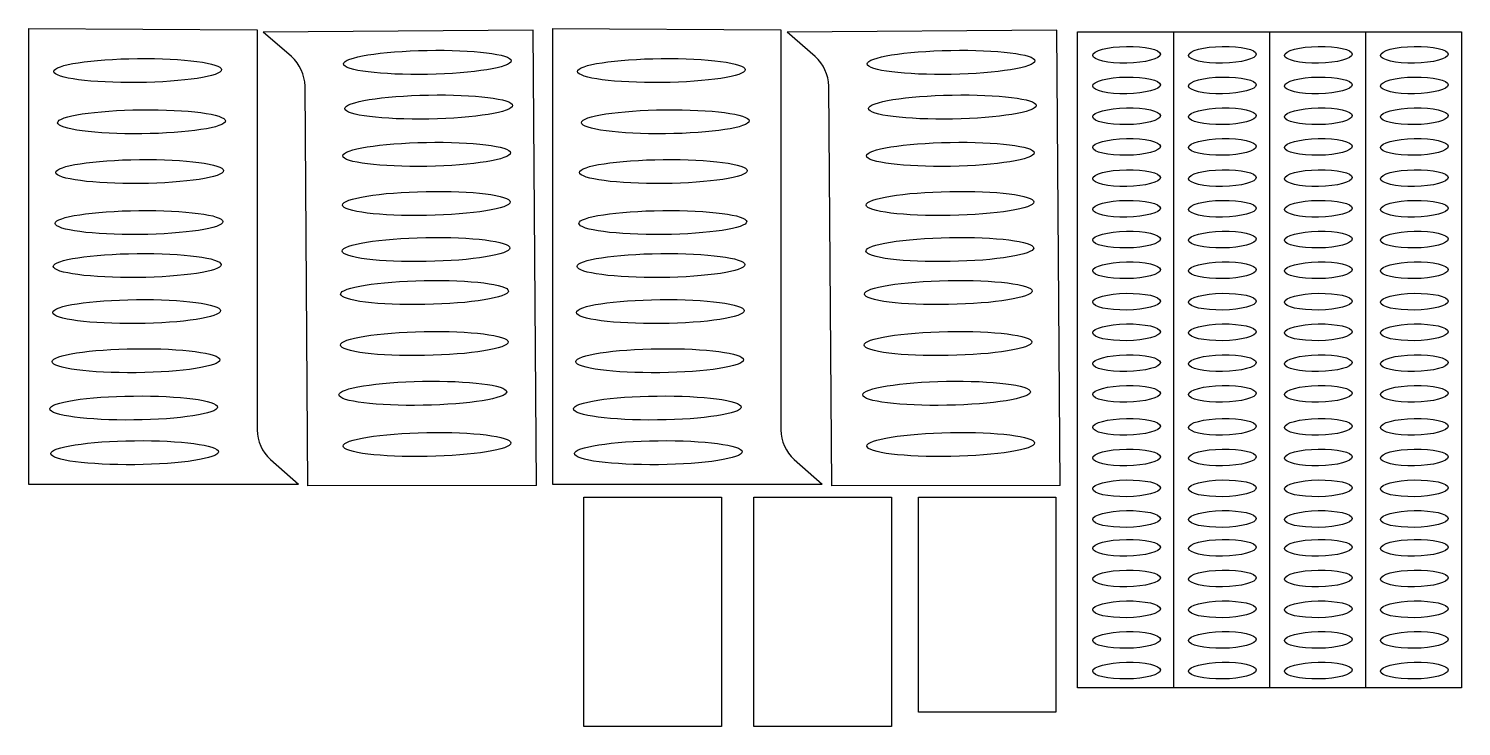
# Model space of a CAD drawing. Header units: millimetres. Extents: x 477 to 977, y 289 to 532.
import ezdxf

# ---------------------------------------------------------------- set-up
doc = ezdxf.new("R2010")
doc.units = ezdxf.units.MM

msp = doc.modelspace()

# ---------------------------------------------------------------- linework, layer by layer
at = {"color": 4}
for p, q in [((476.7, 532.32), (556.45, 531.87)), ((476.7, 532.32), (476.7, 373.32)), ((556.45, 531.87), (556.45, 392.27)), ((652.82, 531.78), (558.63, 531.09)), ((568.45, 522.59), (558.63, 531.09)), ((653.99, 372.78), (652.82, 531.78)), ((659.58, 532.32), (739.32, 531.87)), ((659.58, 532.32), (659.58, 373.32)), ((739.32, 531.87), (739.33, 392.27)), ((835.69, 531.78), (741.5, 531.09)), ((751.32, 522.59), (741.5, 531.09)), ((836.86, 372.78), (835.69, 531.78)), ((574.24, 372.67), (573.21, 512.26)), ((757.11, 372.67), (756.09, 512.26)), ((561.14, 381.9), (570.9, 373.33)), ((744.01, 381.9), (753.77, 373.33)), ((476.7, 373.33), (570.9, 373.33)), ((653.99, 372.78), (574.24, 372.67)), ((659.58, 373.33), (753.77, 373.33)), ((836.86, 372.78), (757.11, 372.67))]:
    msp.add_line(p, q, dxfattribs=at)
for points in [[(842.99, 302.21), (842.96, 531.26), (976.96, 531.26), (976.96, 302.21), (842.99, 302.2)], [(876.46, 531.26), (876.46, 302.21)], [(909.96, 531.26), (909.99, 302.21)], [(943.46, 531.26), (943.46, 302.21)]]:
    msp.add_lwpolyline(points, dxfattribs=at)
for points in [[(718.6, 368.75), (718.6, 288.75), (670.6, 288.75), (670.6, 368.75)], [(777.95, 368.75), (777.95, 288.75), (729.95, 288.75), (729.95, 368.75)], [(787.4, 368.75), (835.4, 368.75), (835.4, 293.75), (787.4, 293.75)]]:
    msp.add_lwpolyline(points, close=True, dxfattribs=at)
for centre, start, end in [((558.65, 511.81), 1.7662, 47.7296), ((741.52, 511.81), 1.7662, 47.7296), ((571.02, 392.61), 181.3452, 227.3086), ((753.89, 392.61), 181.3452, 227.3086)]:
    msp.add_arc(centre, 14.57, start, end, dxfattribs=at)
for centre, major_axis, ratio in [((860.05, 523.21), (-11.82, -0.22), 0.247207), ((893.55, 523.21), (-11.82, -0.22), 0.247207), ((927.05, 523.21), (-11.82, -0.22), 0.247207), ((960.55, 523.21), (-11.82, -0.22), 0.247207), ((514.78, 517.69), (29.29, 0.32), 0.142912), ((615.92, 520.55), (-29.29, -0.54), 0.142912), ((697.65, 517.69), (29.29, 0.32), 0.142912), ((798.79, 520.55), (-29.29, -0.54), 0.142912), ((860.05, 512.51), (-11.82, -0.22), 0.247207), ((893.55, 512.51), (-11.82, -0.22), 0.247207), ((927.05, 512.51), (-11.82, -0.22), 0.247207), ((960.55, 512.51), (-11.82, -0.22), 0.247207), ((616.39, 504.96), (-29.29, -0.54), 0.142912), ((799.26, 504.96), (-29.29, -0.54), 0.142912), ((516.12, 499.81), (29.29, 0.32), 0.142912), ((698.99, 499.81), (29.29, 0.32), 0.142912), ((860.05, 501.73), (-11.82, -0.22), 0.247207), ((893.55, 501.73), (-11.82, -0.22), 0.247207), ((927.05, 501.73), (-11.82, -0.22), 0.247207), ((960.55, 501.73), (-11.82, -0.22), 0.247207), ((615.66, 488.44), (-29.29, -0.54), 0.142912), ((798.53, 488.44), (-29.29, -0.54), 0.142912), ((860.05, 491.02), (-11.82, -0.22), 0.247207), ((893.55, 491.02), (-11.82, -0.22), 0.247207), ((927.05, 491.02), (-11.82, -0.22), 0.247207), ((960.55, 491.02), (-11.82, -0.22), 0.247207), ((515.47, 482.44), (29.29, 0.32), 0.142912), ((698.35, 482.44), (29.29, 0.32), 0.142912), ((860.05, 480.15), (-11.82, -0.22), 0.247207), ((893.55, 480.15), (-11.82, -0.22), 0.247207), ((927.05, 480.15), (-11.82, -0.22), 0.247207), ((960.55, 480.15), (-11.82, -0.22), 0.247207), ((615.57, 471.29), (-29.29, -0.54), 0.142912), ((798.44, 471.29), (-29.29, -0.54), 0.142912), ((860.05, 469.45), (-11.82, -0.22), 0.247207), ((893.55, 469.45), (-11.82, -0.22), 0.247207), ((927.05, 469.45), (-11.82, -0.22), 0.247207), ((960.55, 469.45), (-11.82, -0.22), 0.247207), ((515.26, 464.64), (29.29, 0.32), 0.142912), ((698.13, 464.64), (29.29, 0.32), 0.142912), ((860.05, 458.67), (-11.82, -0.22), 0.247207), ((893.55, 458.67), (-11.82, -0.22), 0.247207), ((927.05, 458.67), (-11.82, -0.22), 0.247207), ((960.55, 458.67), (-11.82, -0.22), 0.247207), ((615.47, 455.2), (-29.29, -0.54), 0.142912), ((798.35, 455.2), (-29.29, -0.54), 0.142912), ((514.61, 449.63), (29.29, 0.32), 0.142912), ((697.49, 449.63), (29.29, 0.32), 0.142912), ((860.05, 447.97), (-11.82, -0.22), 0.247207), ((893.55, 447.97), (-11.82, -0.22), 0.247207), ((927.05, 447.97), (-11.82, -0.22), 0.247207), ((960.55, 447.97), (-11.82, -0.22), 0.247207), ((614.94, 440.19), (-29.29, -0.54), 0.142912), ((797.81, 440.19), (-29.29, -0.54), 0.142912), ((514.4, 433.55), (29.29, 0.32), 0.142912), ((697.27, 433.55), (29.29, 0.32), 0.142912), ((860.05, 437.01), (-11.82, -0.22), 0.247207), ((893.55, 437.01), (-11.82, -0.22), 0.247207), ((927.05, 437.01), (-11.82, -0.22), 0.247207), ((960.55, 437.01), (-11.82, -0.22), 0.247207), ((614.86, 422.39), (-29.29, -0.54), 0.142912), ((797.73, 422.39), (-29.29, -0.54), 0.142912), ((860.05, 426.31), (-11.82, -0.22), 0.247207), ((893.55, 426.31), (-11.82, -0.22), 0.247207), ((927.05, 426.31), (-11.82, -0.22), 0.247207), ((960.55, 426.31), (-11.82, -0.22), 0.247207), ((514.19, 416.4), (29.29, 0.32), 0.142912), ((697.06, 416.4), (29.29, 0.32), 0.142912), ((860.05, 415.53), (-11.82, -0.22), 0.247207), ((893.55, 415.53), (-11.82, -0.22), 0.247207), ((927.05, 415.53), (-11.82, -0.22), 0.247207), ((960.55, 415.53), (-11.82, -0.22), 0.247207), ((614.34, 405.02), (-29.29, -0.54), 0.142912), ((797.21, 405.02), (-29.29, -0.54), 0.142912), ((860.05, 404.83), (-11.82, -0.22), 0.247207), ((893.55, 404.83), (-11.82, -0.22), 0.247207), ((927.05, 404.83), (-11.82, -0.22), 0.247207), ((960.55, 404.83), (-11.82, -0.22), 0.247207), ((513.34, 399.89), (29.29, 0.32), 0.142912), ((696.21, 399.89), (29.29, 0.32), 0.142912), ((860.05, 393.32), (-11.82, -0.22), 0.247207), ((893.55, 393.32), (-11.82, -0.22), 0.247207), ((927.05, 393.32), (-11.82, -0.22), 0.247207), ((960.55, 393.32), (-11.82, -0.22), 0.247207), ((615.81, 387.14), (-29.29, -0.54), 0.142912), ((798.68, 387.14), (-29.29, -0.54), 0.142912), ((513.69, 384.29), (29.29, 0.32), 0.142912), ((696.56, 384.29), (29.29, 0.32), 0.142912), ((860.05, 382.62), (-11.82, -0.22), 0.247207), ((893.55, 382.62), (-11.82, -0.22), 0.247207), ((927.05, 382.62), (-11.82, -0.22), 0.247207), ((960.55, 382.62), (-11.82, -0.22), 0.247207), ((860.05, 371.84), (-11.82, -0.22), 0.247207), ((893.55, 371.84), (-11.82, -0.22), 0.247207), ((927.05, 371.84), (-11.82, -0.22), 0.247207), ((960.55, 371.84), (-11.82, -0.22), 0.247207), ((860.05, 361.14), (-11.82, -0.22), 0.247207), ((893.55, 361.14), (-11.82, -0.22), 0.247207), ((927.05, 361.14), (-11.82, -0.22), 0.247207), ((960.55, 361.14), (-11.82, -0.22), 0.247207), ((860.05, 351.1), (-11.82, -0.22), 0.247207), ((893.55, 351.1), (-11.82, -0.22), 0.247207), ((927.05, 351.1), (-11.82, -0.22), 0.247207), ((960.55, 351.1), (-11.82, -0.22), 0.247207), ((860.05, 340.39), (-11.82, -0.22), 0.247207), ((893.55, 340.39), (-11.82, -0.22), 0.247207), ((927.05, 340.39), (-11.82, -0.22), 0.247207), ((960.55, 340.39), (-11.82, -0.22), 0.247207), ((860.05, 329.61), (-11.82, -0.22), 0.247207), ((893.55, 329.61), (-11.82, -0.22), 0.247207), ((927.05, 329.61), (-11.82, -0.22), 0.247207), ((960.55, 329.61), (-11.82, -0.22), 0.247207), ((860.05, 318.91), (-11.82, -0.22), 0.247207), ((893.55, 318.91), (-11.82, -0.22), 0.247207), ((927.05, 318.91), (-11.82, -0.22), 0.247207), ((960.55, 318.91), (-11.82, -0.22), 0.247207), ((860.05, 308.21), (-11.82, -0.22), 0.247207), ((893.55, 308.21), (-11.82, -0.22), 0.247207), ((927.05, 308.21), (-11.82, -0.22), 0.247207), ((960.55, 308.21), (-11.82, -0.22), 0.247207)]:
    msp.add_ellipse(centre, major_axis=major_axis, ratio=ratio, dxfattribs=at)

doc.saveas('drawing.dxf')
